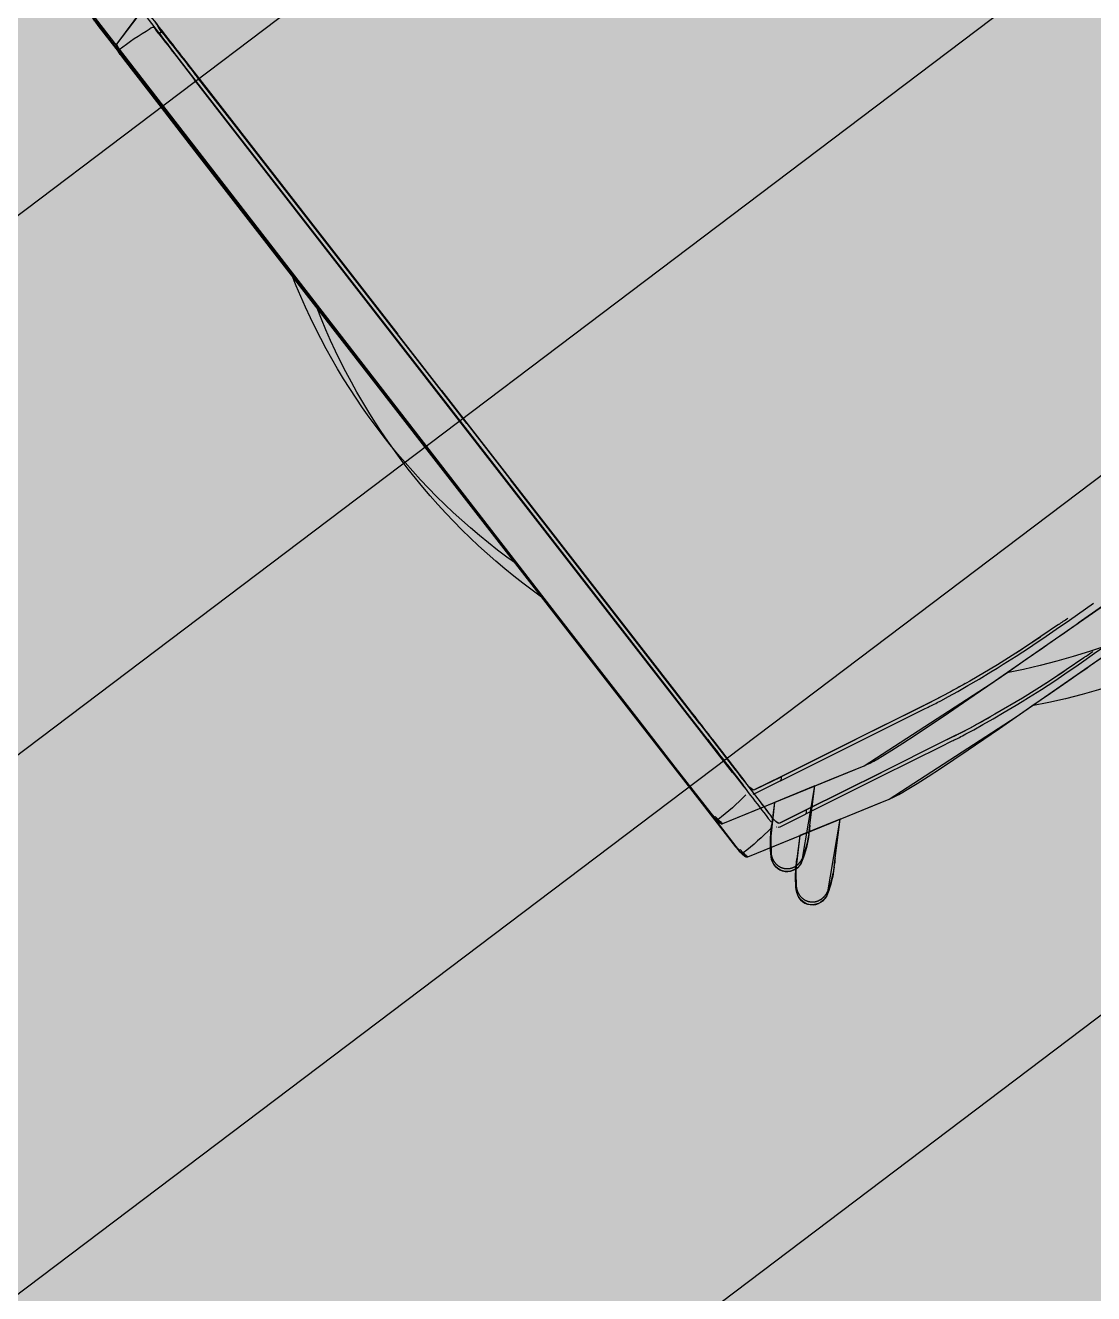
# Model space of a CAD drawing. Header units: millimetres. Extents: x 836200 to 838100, y 1173100 to 1174502.
# Drawn here: x 837853.999 to 837854.3929, y 1173344.0833 to 1173344.5513 of the extents above; entities that cross this region are included whole.
import ezdxf

# ---------------------------------------------------------------- set-up
doc = ezdxf.new("R2010")
doc.units = ezdxf.units.MM
for name, color, linetype in [('.', 255, 'Continuous'), ('DOTACION', 7, 'Continuous'), ('INT-MUEBLES', 251, 'Continuous'), ('OLD-ANT-PLANTAS PROPUESTAS$0$A-BORDE DE LOSA PERFIL IPE', 2, 'Continuous'), ('OLD-ANT-PLANTAS PROPUESTAS$0$A-FONDO_250', 250, 'Continuous'), ('OLD-ANT-PLANTAS PROPUESTAS$0$A-FONDO_251', 251, 'Continuous')]:
    doc.layers.add(name, color=color, linetype=linetype)

# ---------------------------------------------------------------- blocks, each defined once
blk = doc.blocks.new('TABURETE ANDREW BQ0635 PLANTA')
at = {"layer": 'INT-MUEBLES', "true_color": 0xffffff}
h = blk.add_hatch(color=7, dxfattribs=at)
h.dxf.hatch_style = 1
h.paths.add_polyline_path([(9228.15656057547, 1053.311420031154), (9228.152980150775, 1053.314826824045), (9228.169599997054, 1053.629477082325), (9228.173433076854, 1053.684739228977), (9228.189902454531, 1053.746345203105), (9228.192886174216, 1053.746922469476), (9228.565633288159, 1053.747675090252), (9228.569505092395, 1053.746345203105), (9228.584684980528, 1053.692160731287), (9228.589410153236, 1053.636576234402), (9228.606423012725, 1053.316406560561), (9228.605445003439, 1053.312734128226), (9228.597993124002, 1053.311320733245), (9228.162579534703, 1053.311320738109), (9228.15635492123, 1053.311443893474)])
edge = h.paths.add_edge_path(flags=17)
edge.add_line((9228.179739369305, 1053.710083911962), (9228.161794647147, 1053.731013284652))
edge.add_arc((9228.166028009653, 1053.735001219555), 0.005815924938929281, 55.221128157176, 223.290076355099, ccw=False)
edge.add_line((9228.169345475617, 1053.73977818538), (9228.18433222831, 1053.726472737828))
edge.add_line((9228.18433222831, 1053.726472737828), (9228.179739369305, 1053.710083911962))
edge = h.paths.add_edge_path(flags=17)
edge.add_line((9228.575066982288, 1053.726502485705), (9228.584036490673, 1053.735231739518))
edge.add_line((9228.584036490673, 1053.735231739518), (9228.590085269752, 1053.739778185381))
edge.add_arc((9228.593381763523, 1053.734856274964), 0.00592385628888215, -33.8125592521568, 123.81255374805619, ccw=False)
edge.add_line((9228.598303673623, 1053.73155978072), (9228.57940091094, 1053.711037424484))
edge.add_line((9228.57940091094, 1053.711037424484), (9228.575066982288, 1053.726502485705))
edge = h.paths.add_edge_path()
edge.add_line((9228.579685268403, 1053.311320707862), (9228.590085269749, 1053.302601797198))
edge.add_arc((9228.593371726587, 1053.307495419112), 0.005894771750361939, 236.1154946374224, 354.673893010179)
edge.add_line((9228.599241047696, 1053.306948241152), (9228.59763424478, 1053.311320732723))
edge.add_line((9228.59763424478, 1053.311320732723), (9228.579685268403, 1053.311320707862))
edge = h.paths.add_edge_path()
edge.add_arc((9228.16602887419, 1053.307387672468), 0.005822752539898546, 137.5097992820021, 304.721877292092)
edge.add_line((9228.169345475617, 1053.302601797197), (9228.179684194365, 1053.311320707908))
edge.add_line((9228.179684194365, 1053.311320707908), (9228.161735217971, 1053.31132073278))
at = {"layer": 'INT-MUEBLES'}
for p, q in [((9228.190385504116, 1053.746997128268), (9228.190829698715, 1053.747219742155)), ((9228.192135143872, 1053.747242952226), (9228.191947768686, 1053.747213992227)), ((9228.1936905947, 1053.746970111835), (9228.19208175373, 1053.746874827118)), ((9228.19208182028, 1053.746875111365), (9228.192218609058, 1053.747255307719)), ((9228.192135143872, 1053.747242952226), (9228.192218609058, 1053.747255307719)), ((9228.19221002199, 1053.747240352294), (9228.192175525191, 1053.74723337512)), ((9228.193729417857, 1053.747453819519), (9228.1936905947, 1053.746970111835)), ((9228.193729417151, 1053.747453819561), (9228.195630779734, 1053.747501027905)), ((9228.193774283274, 1053.747675064055), (9228.195636858976, 1053.747730544119)), ((9228.19563077974, 1053.747501034924), (9228.217141068792, 1053.747501464272)), ((9228.195639013664, 1053.747730549242), (9228.217136703388, 1053.747730592952)), ((9228.217136703388, 1053.747730592952), (9228.238812955218, 1053.747730621343)), ((9228.217141068792, 1053.747501464272), (9228.23881749295, 1053.747502005896)), ((9228.238812955218, 1053.747730621343), (9228.37970219413, 1053.747730609678)), ((9228.23881749295, 1053.747502005896), (9228.37969815928, 1053.747504085753)), ((9228.37969815928, 1053.747504085742), (9228.520590053977, 1053.747502005896)), ((9228.379703331571, 1053.747256216522), (9228.37969815928, 1053.747504080736)), ((9228.379702754122, 1053.747730609678), (9228.520594591708, 1053.747730621343)), ((9228.379703773462, 1053.747028477727), (9228.379709387646, 1053.747504080736)), ((9228.520590053977, 1053.747502005896), (9228.542266478134, 1053.747501464272)), ((9228.520594591708, 1053.747730621343), (9228.542270843538, 1053.747730592952)), ((9228.542266478134, 1053.747501464272), (9228.563776767185, 1053.747501034924)), ((9228.542270843538, 1053.747730592952), (9228.563768533262, 1053.747730549242)), ((9228.56377068795, 1053.747730544119), (9228.565633263652, 1053.747675064055)), ((9228.563776767192, 1053.747501027905), (9228.565678129775, 1053.747453819561)), ((9228.565678129069, 1053.747453819519), (9228.565716952226, 1053.746970111835)), ((9228.565716952226, 1053.746970111835), (9228.567325793349, 1053.746874826571)), ((9228.567272403054, 1053.747242952226), (9228.567188937868, 1053.747255307719)), ((9228.567188937868, 1053.747255307719), (9228.567325726646, 1053.746875111365)), ((9228.567232021735, 1053.74723337512), (9228.567197524935, 1053.747240352294)), ((9228.567272403054, 1053.747242952226), (9228.56745977824, 1053.747213992227)), ((9228.568577848211, 1053.747219742155), (9228.56902204281, 1053.746997128268)), ((9228.181048061608, 1053.714753110008), (9228.189902454531, 1053.746345203105)), ((9228.189902461963, 1053.746345229615), (9228.189972421038, 1053.746596255342)), ((9228.569435125888, 1053.746596255342), (9228.569505084963, 1053.746345229615)), ((9228.569505092395, 1053.746345203105), (9228.578359485318, 1053.714753110008)), ((9228.587104375925, 1053.737575985948), (9228.58605903955, 1053.736825219082)), ((9228.588170547178, 1053.738294841296), (9228.587104375925, 1053.737575985948)), ((9228.589256084704, 1053.738980945829), (9228.588170547178, 1053.738294841296)), ((9228.589477276171, 1053.739110824054), (9228.589256084704, 1053.738980945829)), ((9228.5895895134, 1053.739172839707), (9228.589477276171, 1053.739110824054)), ((9228.58970279949, 1053.739232874087), (9228.5895895134, 1053.739172839707)), ((9228.589817100346, 1053.739290902966), (9228.58970279949, 1053.739232874087)), ((9228.589932381867, 1053.739346902119), (9228.589817100346, 1053.739290902966)), ((9228.590048609949, 1053.739400847321), (9228.589932381867, 1053.739346902119)), ((9228.590165750496, 1053.739452714343), (9228.590048609949, 1053.739400847321)), ((9228.590283769408, 1053.739502478961), (9228.590165750496, 1053.739452714343)), ((9228.590402632584, 1053.739550116948), (9228.590283769408, 1053.739502478961)), ((9228.590522305925, 1053.739595604078), (9228.590402632584, 1053.739550116948)), ((9228.590642755331, 1053.739638916125), (9228.590522305925, 1053.739595604078)), ((9228.590763946702, 1053.739680028863), (9228.590642755331, 1053.739638916125)), ((9228.590885845937, 1053.739718918066), (9228.590763946702, 1053.739680028863)), ((9228.591008418938, 1053.739755559508), (9228.590885845937, 1053.739718918066)), ((9228.591131631605, 1053.739789928961), (9228.591008418938, 1053.739755559508)), ((9228.591255449837, 1053.739822002201), (9228.591131631605, 1053.739789928961)), ((9228.591379839536, 1053.739851755001), (9228.591255449837, 1053.739822002201)), ((9228.591504766599, 1053.739879163135), (9228.591379839536, 1053.739851755001)), ((9228.59163019693, 1053.739904202377), (9228.591504766599, 1053.739879163135)), ((9228.591756096426, 1053.739926848501), (9228.59163019693, 1053.739904202377)), ((9228.59188243099, 1053.73994707728), (9228.591756096426, 1053.739926848501)), ((9228.59200916652, 1053.739964864489), (9228.59188243099, 1053.73994707728)), ((9228.592136268917, 1053.739980185901), (9228.59200916652, 1053.739964864489)), ((9228.59226370408, 1053.73999301729), (9228.592136268917, 1053.739980185901)), ((9228.592391437913, 1053.74000333443), (9228.59226370408, 1053.73999301729)), ((9228.59251943631, 1053.740011113095), (9228.592391437913, 1053.74000333443)), ((9228.592647665177, 1053.740016329059), (9228.59251943631, 1053.740011113095)), ((9228.59277609041, 1053.740018958096), (9228.592647665177, 1053.740016329059)), ((9228.592904677913, 1053.740018975979), (9228.59277609041, 1053.740018958096)), ((9228.593033393583, 1053.740016358482), (9228.592904677913, 1053.740018975979)), ((9228.59316220332, 1053.740011081379), (9228.593033393583, 1053.740016358482)), ((9228.59329130465, 1053.740003095009), (9228.59316220332, 1053.740011081379)), ((9228.59342010642, 1053.739992400216), (9228.59329130465, 1053.740003095009)), ((9228.593548561093, 1053.739978988491), (9228.59342010642, 1053.739992400216)), ((9228.593676621136, 1053.739962851322), (9228.593548561093, 1053.739978988491)), ((9228.593804239019, 1053.739943980198), (9228.593676621136, 1053.739962851322)), ((9228.593931367206, 1053.739922366609), (9228.593804239019, 1053.739943980198)), ((9228.594057958166, 1053.739898002044), (9228.593931367206, 1053.739922366609)), ((9228.594183964364, 1053.739870877992), (9228.594057958166, 1053.739898002044)), ((9228.594309338265, 1053.739840985942), (9228.594183964364, 1053.739870877992)), ((9228.59443403234, 1053.739808317383), (9228.594309338265, 1053.739840985942)), ((9228.594557999053, 1053.739772863805), (9228.59443403234, 1053.739808317383)), ((9228.594681190873, 1053.739734616696), (9228.594557999053, 1053.739772863805)), ((9228.594803560263, 1053.739693567546), (9228.594681190873, 1053.739734616696)), ((9228.594925059693, 1053.739649707843), (9228.594803560263, 1053.739693567546)), ((9228.59504564163, 1053.739603029078), (9228.594925059693, 1053.739649707843)), ((9228.595165258539, 1053.739553522739), (9228.59504564163, 1053.739603029078)), ((9228.595283890134, 1053.739501165921), (9228.595165258539, 1053.739553522739)), ((9228.595401096696, 1053.73944613414), (9228.595283890134, 1053.739501165921)), ((9228.59551683614, 1053.739388445221), (9228.595401096696, 1053.73944613414)), ((9228.595631066382, 1053.739328116994), (9228.59551683614, 1053.739388445221)), ((9228.595743745338, 1053.739265167285), (9228.595631066382, 1053.739328116994)), ((9228.595854830925, 1053.739199613923), (9228.595743745338, 1053.739265167285)), ((9228.595964281056, 1053.739131474734), (9228.595854830925, 1053.739199613923)), ((9228.596072053651, 1053.739060767547), (9228.595964281056, 1053.739131474734)), ((9228.596178106622, 1053.738987510189), (9228.596072053651, 1053.739060767547)), ((9228.596282397888, 1053.738911720488), (9228.596178106622, 1053.738987510189)), ((9228.596384885363, 1053.738833416271), (9228.596282397888, 1053.738911720488)), ((9228.596485526963, 1053.738752615366), (9228.596384885363, 1053.738833416271)), ((9228.596584280605, 1053.7386693356), (9228.596485526963, 1053.738752615366)), ((9228.596681104204, 1053.738583594802), (9228.596584280605, 1053.7386693356)), ((9228.596775955677, 1053.738495410798), (9228.596681104204, 1053.738583594802)), ((9228.596868792936, 1053.738404801417), (9228.596775955677, 1053.738495410798)), ((9228.59695940234, 1053.738311964118), (9228.596868792936, 1053.738404801417)), ((9228.597047586361, 1053.738217112616), (9228.59695940234, 1053.738311964118)), ((9228.597133327172, 1053.738120288996), (9228.597047586361, 1053.738217112616)), ((9228.597216606944, 1053.738021535341), (9228.597133327172, 1053.738120288996)), ((9228.59729740785, 1053.737920893735), (9228.597216606944, 1053.738021535341)), ((9228.597375712065, 1053.737818406262), (9228.59729740785, 1053.737920893735)), ((9228.59745150176, 1053.737714115004), (9228.597375712065, 1053.737818406262)), ((9228.59752475911, 1053.737608062046), (9228.59745150176, 1053.737714115004)), ((9228.597595466286, 1053.73750028947), (9228.59752475911, 1053.737608062046)), ((9228.582113541685, 1053.733522786296), (9228.581192451273, 1053.732627954691)), ((9228.583061941375, 1053.734391125043), (9228.582113541685, 1053.733522786296)), ((9228.584036490673, 1053.735231739518), (9228.583061941375, 1053.734391125043)), ((9228.585035956898, 1053.736043467058), (9228.584036490673, 1053.735231739518)), ((9228.58605903955, 1053.736825219082), (9228.585035956898, 1053.736043467058)), ((9228.597663605462, 1053.737390839361), (9228.597595466286, 1053.73750028947)), ((9228.59772915881, 1053.737279753803), (9228.597663605462, 1053.737390839361)), ((9228.597792108503, 1053.737167074878), (9228.59772915881, 1053.737279753803)), ((9228.597852436715, 1053.73705284467), (9228.597792108503, 1053.737167074878)), ((9228.597910125616, 1053.736937105263), (9228.597852436715, 1053.73705284467)), ((9228.597965157383, 1053.73681989874), (9228.597910125616, 1053.736937105263)), ((9228.598017514189, 1053.736701267185), (9228.597965157383, 1053.73681989874)), ((9228.598067020526, 1053.736581650288), (9228.598017514189, 1053.736701267185)), ((9228.598113699292, 1053.736461068364), (9228.598067020526, 1053.736581650288)), ((9228.598157558994, 1053.736339568946), (9228.598113699292, 1053.736461068364)), ((9228.598198608146, 1053.736217199567), (9228.598157558994, 1053.736339568946)), ((9228.598236855256, 1053.73609400776), (9228.598198608146, 1053.736217199567)), ((9228.598272308838, 1053.735970041059), (9228.598236855256, 1053.73609400776)), ((9228.598304977399, 1053.735845346996), (9228.598272308838, 1053.735970041059)), ((9228.598285993847, 1053.732791458825), (9228.598315746634, 1053.732915848514)), ((9228.598334869452, 1053.735719973106), (9228.598304977399, 1053.735845346996)), ((9228.598315746634, 1053.732915848514), (9228.598343154757, 1053.73304077557)), ((9228.598361993507, 1053.735593966921), (9228.598334869452, 1053.735719973106)), ((9228.598343154757, 1053.73304077557), (9228.598368193987, 1053.733166205891)), ((9228.598386358077, 1053.735467375974), (9228.598361993507, 1053.735593966921)), ((9228.598368193987, 1053.733166205891), (9228.598390840101, 1053.733292105379)), ((9228.59840797167, 1053.735340247799), (9228.598386358077, 1053.735467375974)), ((9228.598390840101, 1053.733292105379), (9228.59841106887, 1053.733418439933)), ((9228.598426842798, 1053.735212629929), (9228.59840797167, 1053.735340247799)), ((9228.59841106887, 1053.733418439933), (9228.598428856067, 1053.733545175454)), ((9228.598442979974, 1053.735084569896), (9228.598426842798, 1053.735212629929)), ((9228.598428856067, 1053.733545175454), (9228.598444177469, 1053.733672277841)), ((9228.598456391705, 1053.734956115235), (9228.598442979974, 1053.735084569896)), ((9228.598444177469, 1053.733672277841), (9228.59845700885, 1053.733799712995)), ((9228.598467086504, 1053.734827313478), (9228.598456391705, 1053.734956115235)), ((9228.59845700885, 1053.733799712995), (9228.598467325979, 1053.733927446816)), ((9228.59847507288, 1053.73469821216), (9228.598467086504, 1053.734827313478)), ((9228.598467325979, 1053.733927446816), (9228.598475104636, 1053.734055445204)), ((9228.59848034999, 1053.734569402432), (9228.59847507288, 1053.73469821216)), ((9228.598475104636, 1053.734055445204), (9228.59848032059, 1053.73418367406)), ((9228.59848032059, 1053.73418367406), (9228.59848294962, 1053.734312099283)), ((9228.598482967494, 1053.734440686774), (9228.59848034999, 1053.734569402432)), ((9228.59848294962, 1053.734312099283), (9228.598482967494, 1053.734440686774)), ((9228.193639351948, 1053.730214127426), (9228.193752098152, 1053.73023887215)), ((9228.194789514571, 1053.731698000207), (9228.193658477776, 1053.731617191991)), ((9228.193752098152, 1053.73023887215), (9228.194018439934, 1053.730290468436)), ((9228.194018439934, 1053.730290468436), (9228.194321517412, 1053.730339927622)), ((9228.194321517412, 1053.730339927622), (9228.194625839227, 1053.730380982426)), ((9228.194625839227, 1053.730380982426), (9228.194939536585, 1053.730415070229)), ((9228.19647076518, 1053.731743329719), (9228.194803869572, 1053.731695645752)), ((9228.194939536585, 1053.730415070229), (9228.195254012084, 1053.730441076963)), ((9228.195254012084, 1053.730441076963), (9228.195554688691, 1053.730458313447)), ((9228.195554688691, 1053.730458313447), (9228.195855695349, 1053.730467919917)), ((9228.195855695349, 1053.730467919917), (9228.196156844671, 1053.73046963246)), ((9228.196156844671, 1053.73046963246), (9228.196457949278, 1053.730463187162)), ((9228.196411781524, 1053.731743461809), (9228.196454776127, 1053.730526792783)), ((9228.196457949278, 1053.730463187162), (9228.19641550298, 1053.731743456472)), ((9228.217999999546, 1053.731740355922), (9228.217927439284, 1053.731740355796)), ((9228.23949162087, 1053.730310474169), (9228.217973096256, 1053.730360018174)), ((9228.21799595254, 1053.731863113451), (9228.239494718046, 1053.731863117419)), ((9228.239498765675, 1053.731740359882), (9228.217999999546, 1053.731740355922)), ((9228.228732259915, 1053.730338125636), (9228.23949148915, 1053.7303065999)), ((9228.379703773462, 1053.730244135877), (9228.239491657456, 1053.730310473969)), ((9228.239491715027, 1053.730315801547), (9228.353414068077, 1053.730246984461)), ((9228.23949471806, 1053.731863117539), (9228.379701742091, 1053.731863204209)), ((9228.379710818539, 1053.731740451616), (9228.239498765675, 1053.731740351619)), ((9228.379701412952, 1053.73186320422), (9228.519912828866, 1053.731863117539)), ((9228.379703773462, 1053.730244135877), (9228.519915889472, 1053.730310473969)), ((9228.51990878125, 1053.731740351619), (9228.379710910327, 1053.731740451586)), ((9228.5199158319, 1053.730315801547), (9228.40599347885, 1053.730246984461)), ((9228.54140754738, 1053.731740355922), (9228.51990878125, 1053.731740359882)), ((9228.51991282888, 1053.731863117419), (9228.541411594386, 1053.731863113451)), ((9228.519915926056, 1053.730310474169), (9228.541434450672, 1053.730360018174)), ((9228.541480107642, 1053.731740355796), (9228.54140754738, 1053.731740355922)), ((9228.564603909435, 1053.73169562957), (9228.562936781746, 1053.731743329719)), ((9228.563250702255, 1053.73046963246), (9228.562949597648, 1053.730463187162)), ((9228.563551851577, 1053.730467919917), (9228.563250702255, 1053.73046963246)), ((9228.563852858235, 1053.730458313447), (9228.563551851577, 1053.730467919917)), ((9228.564153534842, 1053.730441076963), (9228.563852858235, 1053.730458313447)), ((9228.564468010341, 1053.730415070229), (9228.564153534842, 1053.730441076963)), ((9228.564781707699, 1053.730380982426), (9228.564468010341, 1053.730415070229)), ((9228.565086029514, 1053.730339927622), (9228.564781707699, 1053.730380982426)), ((9228.565389106992, 1053.730290468436), (9228.565086029514, 1053.730339927622)), ((9228.565655448774, 1053.73023887215), (9228.565389106992, 1053.730290468436)), ((9228.565768194978, 1053.730214127426), (9228.565655448774, 1053.73023887215)), ((9228.565880463853, 1053.730187244379), (9228.565768194978, 1053.730214127426)), ((9228.565974525563, 1053.730162611436), (9228.565880463853, 1053.730187244379)), ((9228.566067955357, 1053.730135709878), (9228.565974525563, 1053.730162611436)), ((9228.56616052151, 1053.730106081671), (9228.566067955357, 1053.730135709878)), ((9228.566206408308, 1053.730090101938), (9228.56616052151, 1053.730106081671)), ((9228.566251992299, 1053.730073268781), (9228.566206408308, 1053.730090101938)), ((9228.566293061831, 1053.730057207375), (9228.566251992299, 1053.730073268781)), ((9228.56633381285, 1053.730040343401), (9228.566293061831, 1053.730057207375)), ((9228.566374199978, 1053.73002262401), (9228.56633381285, 1053.730040343401)), ((9228.566414177834, 1053.730003996351), (9228.566374199978, 1053.73002262401)), ((9228.566449584026, 1053.729986483724), (9228.566414177834, 1053.730003996351)), ((9228.566484519766, 1053.72996806619), (9228.566449584026, 1053.729986483724)), ((9228.566518879257, 1053.729948609701), (9228.566484519766, 1053.72996806619)), ((9228.566535809847, 1053.729938449959), (9228.566518879257, 1053.729948609701)), ((9228.5665525567, 1053.72992798021), (9228.566535809847, 1053.729938449959)), ((9228.566576074367, 1053.729912452051), (9228.5665525567, 1053.72992798021)), ((9228.566587619067, 1053.729904379606), (9228.566576074367, 1053.729912452051)), ((9228.566598986967, 1053.729896070109), (9228.566587619067, 1053.729904379606)), ((9228.566610152535, 1053.729887499954), (9228.566598986967, 1053.729896070109)), ((9228.566621090238, 1053.729878645536), (9228.566610152535, 1053.729887499954)), ((9228.566631774542, 1053.729869483246), (9228.566621090238, 1053.729878645536)), ((9228.566642179914, 1053.729859989481), (9228.566631774542, 1053.729869483246)), ((9228.566650196439, 1053.729852223727), (9228.566642179914, 1053.729859989481)), ((9228.566657979054, 1053.729844220821), (9228.566650196439, 1053.729852223727)), ((9228.566661769159, 1053.729840125847), (9228.566657979054, 1053.729844220821)), ((9228.566665484603, 1053.729835966079), (9228.566661769159, 1053.729840125847)), ((9228.566669119991, 1053.72983173968), (9228.566665484603, 1053.729835966079)), ((9228.566672669931, 1053.729827444816), (9228.566669119991, 1053.72983173968)), ((9228.566676129029, 1053.729823079651), (9228.566672669931, 1053.729827444816)), ((9228.566679491887, 1053.72981864235), (9228.566676129029, 1053.729823079651)), ((9228.566682753113, 1053.729814131078), (9228.566679491887, 1053.72981864235)), ((9228.566685907314, 1053.729809543998), (9228.566682753113, 1053.729814131078)), ((9228.566688949091, 1053.729804879276), (9228.566685907314, 1053.729809543998)), ((9228.566691873055, 1053.729800135076), (9228.566688949091, 1053.729804879276)), ((9228.56669467381, 1053.729795309562), (9228.566691873055, 1053.729800135076)), ((9228.56669734596, 1053.7297904009), (9228.56669467381, 1053.729795309562)), ((9228.56669734596, 1053.7297904009), (9228.566896355178, 1053.729315217816)), ((9228.569058436484, 1053.718819854521), (9228.566894125757, 1053.729317437845)), ((9228.566896355178, 1053.729315217816), (9228.56906280517, 1053.718812671327)), ((9228.56729787704, 1053.731230467089), (9228.567315729402, 1053.731226123184)), ((9228.567318532798, 1053.73122559589), (9228.56730247552, 1053.731228496383)), ((9228.56780848893, 1053.730869368193), (9228.567830989154, 1053.730798525591)), ((9228.56783236572, 1053.730792595599), (9228.567992066895, 1053.730367708818)), ((9228.567998360995, 1053.730347847475), (9228.568047616702, 1053.730184130362)), ((9228.568047616702, 1053.730184130362), (9228.568480710588, 1053.72808053336)), ((9228.575066982288, 1053.726502485705), (9228.581192451273, 1053.732627954691)), ((9228.595289210838, 1053.727595048348), (9228.596039977754, 1053.728640384817)), ((9228.596039977754, 1053.728640384817), (9228.596758833146, 1053.729706556166)), ((9228.596758833146, 1053.729706556166), (9228.597444937717, 1053.730792093788)), ((9228.597444937717, 1053.730792093788), (9228.59757481591, 1053.731013285249)), ((9228.59757481591, 1053.731013285249), (9228.597636831548, 1053.731125522474)), ((9228.597636831548, 1053.731125522474), (9228.597696865912, 1053.731238808562)), ((9228.597696865912, 1053.731238808562), (9228.597754894776, 1053.731353109413)), ((9228.597754894776, 1053.731353109413), (9228.597810893914, 1053.731468390927)), ((9228.597810893914, 1053.731468390927), (9228.597864839101, 1053.731584619005)), ((9228.597864839101, 1053.731584619005), (9228.597916706109, 1053.731701759547)), ((9228.597916706109, 1053.731701759547), (9228.597966470712, 1053.731819778453)), ((9228.597966470712, 1053.731819778453), (9228.598014108686, 1053.731938641623)), ((9228.598014108686, 1053.731938641623), (9228.598059595803, 1053.732058314957)), ((9228.598059595803, 1053.732058314957), (9228.598102907836, 1053.732178764356)), ((9228.598102907836, 1053.732178764356), (9228.59814402056, 1053.73229995572)), ((9228.59814402056, 1053.73229995572), (9228.598182909749, 1053.732421854948)), ((9228.598182909749, 1053.732421854948), (9228.598219551179, 1053.732544427942)), ((9228.598219551179, 1053.732544427942), (9228.59825392062, 1053.732667640601)), ((9228.59825392062, 1053.732667640601), (9228.598285993847, 1053.732791458825)), ((9228.568480710588, 1053.72808053336), (9228.570088935227, 1053.719958213262)), ((9228.591091946124, 1053.722728459667), (9228.591986777803, 1053.723649550151)), ((9228.592062229878, 1053.723637246414), (9228.591159945156, 1053.722734961691)), ((9228.591986777803, 1053.723649550151), (9228.592855116618, 1053.72459794992)), ((9228.592855116618, 1053.72459794992), (9228.593695731159, 1053.725572499298)), ((9228.593695731159, 1053.725572499298), (9228.59450745876, 1053.726571965609)), ((9228.59450745876, 1053.726571965609), (9228.595289210838, 1053.727595048348)), ((9228.569056794624, 1053.718818831911), (9228.575146773346, 1053.688458424883)), ((9228.57514969899, 1053.688454218322), (9228.569058436484, 1053.718819854521)), ((9228.56906280517, 1053.718812671327), (9228.56922212368, 1053.71892015809)), ((9228.56922212368, 1053.71892015809), (9228.569365413887, 1053.719022061301)), ((9228.569365413887, 1053.719022061301), (9228.569493390842, 1053.719118551995)), ((9228.569493390842, 1053.719118551995), (9228.569606769603, 1053.719209801208)), ((9228.569606769603, 1053.719209801208), (9228.569658208115, 1053.719253513708)), ((9228.569658208115, 1053.719253513708), (9228.569706265222, 1053.719295979976)), ((9228.569706265222, 1053.719295979976), (9228.569751030307, 1053.719337221391)), ((9228.569751030307, 1053.719337221391), (9228.569792592754, 1053.719377259334)), ((9228.569792592754, 1053.719377259334), (9228.569831041941, 1053.719416115183)), ((9228.569831041941, 1053.719416115183), (9228.569866467253, 1053.719453810318)), ((9228.569866467253, 1053.719453810318), (9228.56989895807, 1053.719490366119)), ((9228.56989895807, 1053.719490366119), (9228.569928603774, 1053.719525803964)), ((9228.569928603774, 1053.719525803964), (9228.569955493747, 1053.719560145234)), ((9228.569955493747, 1053.719560145234), (9228.569967933267, 1053.719576911335)), ((9228.569967933267, 1053.719576911335), (9228.569979717371, 1053.719593411309)), ((9228.569979717371, 1053.719593411309), (9228.569990857233, 1053.719609647828)), ((9228.569990857233, 1053.719609647828), (9228.570001364027, 1053.719625623566)), ((9228.570001364027, 1053.719625623566), (9228.570011248923, 1053.719641341195)), ((9228.570011248923, 1053.719641341195), (9228.570020523097, 1053.719656803387)), ((9228.570020523097, 1053.719656803387), (9228.57002919772, 1053.719672012814)), ((9228.57002919772, 1053.719672012814), (9228.570037283964, 1053.719686972149)), ((9228.570037283964, 1053.719686972149), (9228.570044793003, 1053.719701684065)), ((9228.570044793003, 1053.719701684065), (9228.570051736007, 1053.719716151234)), ((9228.570051736007, 1053.719716151234), (9228.570058124154, 1053.719730376328)), ((9228.570058124154, 1053.719730376328), (9228.570063968613, 1053.71974436202)), ((9228.570063968613, 1053.71974436202), (9228.570069280555, 1053.719758110982)), ((9228.570069280555, 1053.719758110982), (9228.570074071158, 1053.719771625887)), ((9228.570074071158, 1053.719771625887), (9228.57007835159, 1053.719784909407)), ((9228.57007835159, 1053.719784909407), (9228.570082133027, 1053.719797964214)), ((9228.570082133027, 1053.719797964214), (9228.570085426638, 1053.719810792981)), ((9228.570085426638, 1053.719810792981), (9228.5700882436, 1053.719823398381)), ((9228.5700882436, 1053.719823398381), (9228.570090595083, 1053.719835783085)), ((9228.57008999304, 1053.719953170293), (9228.570088935227, 1053.719958213266)), ((9228.570090966605, 1053.719948079828), (9228.57008999304, 1053.719953170293)), ((9228.570090595083, 1053.719835783085), (9228.57009249226, 1053.719847949767)), ((9228.570091854526, 1053.71994294154), (9228.570090966605, 1053.719948079828)), ((9228.570092655405, 1053.719937755092), (9228.570091854526, 1053.71994294154)), ((9228.57009249226, 1053.719847949767), (9228.570093946306, 1053.719859901098)), ((9228.570093367847, 1053.719932520152), (9228.570092655405, 1053.719937755092)), ((9228.570093990455, 1053.719927236385), (9228.570093367847, 1053.719932520152)), ((9228.570093533091, 1053.719856139362), (9228.576146779751, 1053.689621495393)), ((9228.570093946306, 1053.719859901098), (9228.570094968389, 1053.719871639751)), ((9228.57009452183, 1053.719921903457), (9228.570093990455, 1053.719927236385)), ((9228.57009496058, 1053.719916521035), (9228.57009452183, 1053.719921903457)), ((9228.570095305306, 1053.719911088783), (9228.57009496058, 1053.719916521035)), ((9228.570094968389, 1053.719871639751), (9228.570095320938, 1053.719877430159)), ((9228.570095554609, 1053.719905606368), (9228.570095305306, 1053.719911088783)), ((9228.570095320938, 1053.719877430159), (9228.570095569687, 1053.719883168399)), ((9228.570095707095, 1053.719900073457), (9228.570095554609, 1053.719905606368)), ((9228.570095569687, 1053.719883168399), (9228.570095716032, 1053.719888854806)), ((9228.570095761368, 1053.719894489714), (9228.570095707095, 1053.719900073457)), ((9228.570095716032, 1053.719888854806), (9228.570095761368, 1053.719894489714)), ((9228.591091946122, 1053.722728459667), (9228.57940091094, 1053.711037424484)), ((9228.578359485318, 1053.714753110008), (9228.580976869926, 1053.705414713916)), ((9228.58097704118, 1053.705414101808), (9228.583794093713, 1053.695380933241)), ((9228.583794093714, 1053.695380933242), (9228.584440305483, 1053.693059420395)), ((9228.584440305578, 1053.693059420421), (9228.584684980528, 1053.692160731287)), ((9228.584684980528, 1053.692160731287), (9228.584750901477, 1053.691905098793)), ((9228.584750901477, 1053.691905098793), (9228.584818190546, 1053.691634718454)), ((9228.584818190546, 1053.691634718454), (9228.584954834922, 1053.691055164806)), ((9228.584954834922, 1053.691055164806), (9228.585091074166, 1053.690427344251)), ((9228.580117568074, 1053.663441098267), (9228.575146773346, 1053.688458424883)), ((9228.580119274491, 1053.663438271553), (9228.57514969899, 1053.688454218322)), ((9228.57614677975, 1053.689621495417), (9228.581155203661, 1053.66457790861)), ((9228.585091074166, 1053.690427344251), (9228.585225377306, 1053.689751740688)), ((9228.585225377306, 1053.689751740688), (9228.5854862532, 1053.688259240756)), ((9228.5854862532, 1053.688259240756), (9228.585735194443, 1053.686586899688)), ((9228.585735194443, 1053.686586899688), (9228.585974470072, 1053.684739228977)), ((9228.585974470072, 1053.684739228977), (9228.586431906817, 1053.680541284703)), ((9228.586431906817, 1053.680541284703), (9228.58687224219, 1053.675710874047)), ((9228.58687224219, 1053.675710874047), (9228.587302763586, 1053.670303260411)), ((9228.587302763586, 1053.670303260411), (9228.587727978966, 1053.664375727951)), ((9228.581207869738, 1053.658057075545), (9228.580117568074, 1053.663441098267)), ((9228.582196791784, 1053.652826100029), (9228.580119274491, 1053.663438271553)), ((9228.581155258556, 1053.664577919582), (9228.581784404994, 1053.661461710278)), ((9228.587727978966, 1053.664375727951), (9228.588150170506, 1053.657989390488)), ((9228.581784404994, 1053.661461710278), (9228.58195078114, 1053.660674943391)), ((9228.58195078114, 1053.660674943391), (9228.5820390512, 1053.660260682957)), ((9228.5820390512, 1053.660260682957), (9228.582130690338, 1053.659823316791)), ((9228.582130690338, 1053.659823316791), (9228.582326869438, 1053.658859803087)), ((9228.582326869438, 1053.658859803087), (9228.582540577983, 1053.657759271595)), ((9228.588150170506, 1053.657989390488), (9228.588990457416, 1053.644084339905)), ((9228.581360744065, 1053.657294502492), (9228.581308832585, 1053.657557398105)), ((9228.58233812848, 1053.652009308066), (9228.581468525394, 1053.656741495225)), ((9228.582540577983, 1053.657759271595), (9228.582654333963, 1053.657152598623)), ((9228.582654333963, 1053.657152598623), (9228.582773176948, 1053.656505814213)), ((9228.582773176948, 1053.656505814213), (9228.5830214923, 1053.655095296395)), ((9228.5830214923, 1053.655095296395), (9228.583563180291, 1053.651826035887)), ((9228.583875784016, 1053.642181000932), (9228.582196791784, 1053.652826100029)), ((9228.583563180291, 1053.651826035887), (9228.584146510908, 1053.648013439964)), ((9228.584146510908, 1053.648013439964), (9228.584756916973, 1053.643730806204)), ((9228.588990457416, 1053.644084339905), (9228.589829849054, 1053.629068128898)), ((9228.585380821658, 1053.630436554475), (9228.583875784016, 1053.642181000932)), ((9228.584756916973, 1053.643730806204), (9228.585374725204, 1053.639037347877)), ((9228.585374725204, 1053.639037347877), (9228.58598616943, 1053.633985021189)), ((9228.586478522313, 1053.619279112385), (9228.585380821658, 1053.630436554475)), ((9228.58598616943, 1053.633985021189), (9228.586283095769, 1053.631338293389)), ((9228.586283095769, 1053.631338293389), (9228.586571219983, 1053.628618536265)), ((9228.586571219983, 1053.628618536265), (9228.58711061344, 1053.622988277963)), ((9228.589829849054, 1053.629068128898), (9228.590250452035, 1053.621286709483)), ((9228.58711061344, 1053.622988277963), (9228.5873563885, 1053.620094076197)), ((9228.590250452035, 1053.621286709483), (9228.590672211203, 1053.613395303554)), ((9228.587477085268, 1053.603519838431), (9228.586478522313, 1053.619279112385)), ((9228.5873563885, 1053.620094076197), (9228.587584475734, 1053.617160200809)), ((9228.587584475734, 1053.617160200809), (9228.587791177568, 1053.614198588841)), ((9228.587791177568, 1053.614198588841), (9228.587980281034, 1053.611221483875)), ((9228.587980281034, 1053.611221483875), (9228.58815267837, 1053.6082392407)), ((9228.590672211203, 1053.613395303554), (9228.590883531951, 1053.609425239262)), ((9228.58815267837, 1053.6082392407), (9228.588309629826, 1053.60526293147)), ((9228.590883531951, 1053.609425239262), (9228.59109503599, 1053.605446819894)), ((9228.588309629826, 1053.60526293147), (9228.588620257557, 1053.599337522671)), ((9228.59109503599, 1053.605446819894), (9228.591200754363, 1053.603456912241)), ((9228.591200754363, 1053.603456912241), (9228.591306368498, 1053.601467494374)), ((9228.588620257655, 1053.599337520826), (9228.589196339079, 1053.588503985581)), ((9228.591306368498, 1053.601467494374), (9228.59141188333, 1053.59947885952)), ((9228.59141188333, 1053.59947885952), (9228.591517298157, 1053.597491394557)), ((9228.592093976857, 1053.586616675957), (9228.59151730053, 1053.597491394681))]:
    blk.add_line(p, q, dxfattribs=at)
blk.add_lwpolyline([(9228.15656057547, 1053.311420031154), (9228.152980150775, 1053.314826824045), (9228.169599997054, 1053.629477082325), (9228.173433076854, 1053.684739228977), (9228.189902454531, 1053.746345203105), (9228.192886174216, 1053.746922469476), (9228.565633288159, 1053.747675090252), (9228.569505092395, 1053.746345203105), (9228.584684980528, 1053.692160731287), (9228.589410153236, 1053.636576234402), (9228.606423012725, 1053.316406560561), (9228.605445003439, 1053.312734128226), (9228.597993124002, 1053.311320733245), (9228.162579534703, 1053.311320738109), (9228.15635492123, 1053.311443893474)], close=True, dxfattribs=at)
blk.add_lwpolyline([(9228.575066982288, 1053.726502485705), (9228.584036490673, 1053.735231739518), (9228.590085269752, 1053.739778185381, -0.8215927856795815), (9228.598303673623, 1053.73155978072), (9228.57940091094, 1053.711037424484), (9228.575066982288, 1053.726502485705)], format="xyb", close=True, dxfattribs=at)
for centre, radius, start, end in [((9228.37971554485, 1053.52119033837), 0.2363777508615378, 73.41203039151782, 106.5879696291894), ((9228.19065617914, 1053.746365272494), 0.0007216839289603275, 90.42203331146081, 161.3341775748131), ((9228.191106337516, 1053.746692688), 0.0005959515295104683, 138.1335474047534, 196.9589214194304), ((9228.192239030845, 1053.741257250813), 0.00604245429069046, 90.15071955991948, 105.1236052699176), ((9228.19426563034, 1053.734749240989), 0.01293518554906399, 92.17703044702291, 105.4041991904161), ((9228.193742566838, 1053.738934450269), 0.008519273526792555, 90.10294310408337, 99.95666974196247), ((9228.196773473184, 1053.747637646647), 0.001139287637410176, 175.3996779324904, 182.8378028913321), ((9228.20119285215, 1053.747560130722), 0.005556731251656934, 178.2501482547073, 180.6093507074873), ((9228.38460980032, 1053.747440379487), 0.004916140254382396, 176.6235031582286, 179.257506424657), ((9228.374797746608, 1053.747440379487), 0.004916140254413334, 0.7424935753430473, 3.376496841771401), ((9228.558214694785, 1053.747560130723), 0.005556731243069997, 359.3906492899073, 1.749851746594822), ((9228.562634073744, 1053.747637646647), 0.001139287637408359, 357.1621971086678, 4.600322067509633), ((9228.565141916586, 1053.734749240989), 0.01293518554909355, 74.59580080958398, 87.8229695529771), ((9228.565664980088, 1053.738934450269), 0.008519273526736421, 80.04333025803751, 89.89705689591662), ((9228.567168516081, 1053.741257250813), 0.006042454290647616, 74.87639473008245, 89.8492804400805), ((9228.56830120941, 1053.746692688), 0.0005959515295153562, 343.0410785805696, 41.86645259401747), ((9228.568751367786, 1053.746365272494), 0.0007216839289658417, 18.66582242663132, 89.57796668853919), ((9228.191658940861, 1053.743537215979), 0.003185985575315988, 82.35446901641664, 110.6322218702261), ((9228.311658292696, 1053.747630768855), 0.1195789760746107, 180.3623703060035, 186.9674793260647), ((9228.447749254228, 1053.747630768855), 0.1195789760757169, 353.0325206739353, 359.6376296939965), ((9228.567748606065, 1053.743537215979), 0.00318598557529364, 69.36777812977391, 97.64553098358337), ((9228.612315986684, 1053.703414197367), 0.0426209385115584, 121.4390631877304, 133.9883577832688), ((9228.593370817702, 1053.734672288911), 0.006071655795187348, 46.15471789251175, 122.7605157994321), ((9228.593197773771, 1053.734845328802), 0.006071658710818311, 327.2395004443952, 43.84525448533586), ((9228.195792743129, 1053.73334685332), 0.002936493049703218, 184.9561285037067, 216.1921608317074), ((9228.195971947167, 1053.720992305758), 0.009486282198339482, 87.06306187243753, 108.5370029152626), ((9228.214586594097, 1055.21196206342), 1.481609789423575, 269.2989242124716, 270.1309542650052), ((9228.214882526732, 1055.28505806444), 1.554701118119336, 269.3209872632494, 270.1138975857091), ((9228.20754532922, 1056.193360728525), 2.461642266382761, 269.7422807815046, 270.2416487779914), ((9228.22714696468, 1055.996097766106), 2.265760195065901, 269.7680095563623, 270.0400884174753), ((9228.532260582246, 1055.996097766109), 2.265760195068026, 269.9599115825247, 270.2319904436377), ((9228.544525020196, 1055.285058064372), 1.554701118052056, 269.8861024142907, 270.6790127367506), ((9228.54482095283, 1055.211962063385), 1.481609789388831, 269.8690457349948, 270.7010757875284), ((9228.551862217708, 1056.193360728645), 2.461642266502456, 269.7583512220086, 270.2577192184954), ((9228.563435599759, 1053.720992305758), 0.009486282198353735, 71.46299708473741, 92.93693812756246), ((9228.564552400856, 1053.728519308431), 0.002474002036351026, 18.82063516494998, 23.06065658693796), ((9228.561899880464, 1053.753819135486), 0.04266983748493212, 314.9814474506024, 328.556006640272), ((9228.560342052742, 1053.753545809609), 0.04357811168277506, 312.4398443679073, 315.006549030003), ((9228.236631770571, 1053.593033041529), 0.3507026598541204, 8.373558514784083, 9.469307483645428), ((9228.379714420456, 1053.521190028131), 0.2363789512467826, 338.8001832249319, 27.27887434665963), ((9228.176854243307, 1053.585162615213), 0.4110412460065562, 4.736743415705345, 5.185116911979651), ((9228.110974542957, 1053.581697827952), 0.4769943188430625, 3.62304067020164, 4.06256582730896), ((9229.787130137338, 1053.665046449357), 1.201230046152184, 182.9359564851947, 183.134174690882)]:
    blk.add_arc(centre, radius, start, end, dxfattribs=at)
blk = doc.blocks.new('DOTACION PISO3')
at = {"layer": '.', "true_color": 0xffffff}
h = blk.add_hatch(color=7, dxfattribs=at)
h.dxf.hatch_style = 1
edge = h.paths.add_edge_path()
edge.add_line((2624.033966488841, 1614.069839705751), (2623.531077210716, 1614.397343740997))
edge.add_arc((2614.749520785012, 1619.9774847858), 10.40450418509838, 327.5665423058733, 366.0969527597395)
edge.add_line((2625.09517287349, 1621.08255953526), (2625.691580791949, 1621.148356668362))
edge.add_arc((2614.75301852842, 1619.976553794357), 11.00114841135327, -32.47407600583699, 6.114540671705527, ccw=False)
at = {"layer": 'INT-MUEBLES'}
blk.add_lwpolyline([(2624.033966488841, 1614.069839705751), (2623.531077210716, 1614.397343740998, 0.1697226973912158), (2625.09517287349, 1621.08255953526), (2625.691580791949, 1621.148356668362, -0.169983997103522), (2624.033966488842, 1614.069839705748)], format="xyb", close=True, dxfattribs=at)
at = {"layer": 'INT-MUEBLES', "xscale": -1, "rotation": 90.72571930288703}
blk.add_blockref('TABURETE ANDREW BQ0635 PLANTA', (3561.487324191211, 10860.64358496326), dxfattribs=at)
blk = doc.blocks.new('piso 3')
at = {"layer": 'DOTACION', "color": 7, "true_color": 0xffffff, "rotation": 90.00006802421287}
blk.add_blockref('DOTACION PISO3', (2256.786151742388, -2393.751635806402), dxfattribs=at)

msp = doc.modelspace()

# ---------------------------------------------------------------- hatches: boundary and pattern name
at = {"layer": '.'}
h = msp.add_hatch(color=254, dxfattribs=at)
h.dxf.hatch_style = 1
edge = h.paths.add_edge_path()
edge.add_spline(control_points=[(837855.4085296462, 1173333.902705622), (837855.7528019588, 1173334.344482624), (837856.0480186619, 1173334.847309019), (837856.6735147317, 1173336.308707586), (837856.9032362193, 1173337.348242707), (837857.0001125484, 1173339.52651992), (837856.8696634909, 1173340.663592237), (837856.2659430995, 1173342.855568667), (837855.7951945325, 1173343.909995794), (837854.586076624, 1173345.76878962), (837853.8499991302, 1173346.573790637), (837852.2287079963, 1173347.806609645), (837851.3453695276, 1173348.236041555), (837849.5706680827, 1173348.653015273), (837848.6802959584, 1173348.643078294), (837847.7932593492, 1173348.398245964), (837847.7329336334, 1173348.380343154), (837847.6729748909, 1173348.361287743), (837847.163075437, 1173348.199237257), (837846.6796394497, 1173347.953558485), (837845.352445433, 1173346.987095873), (837844.6339376142, 1173346.03228975), (837843.8316147443, 1173344.031338283), (837843.6271841913, 1173343.080888722), (837843.5211963065, 1173341.093293789), (837843.6172392201, 1173340.057329232), (837844.1225460502, 1173337.943438542), (837844.5580258431, 1173336.87078965), (837845.7072699748, 1173334.958704992), (837846.4189258756, 1173334.118315291), (837848.0060062546, 1173332.803771673), (837848.8797914209, 1173332.327572077), (837850.6189778902, 1173331.823250588), (837851.4828465534, 1173331.776662265), (837852.2959229596, 1173331.93495511), (837852.2991088512, 1173331.918590672), (837852.302294743, 1173331.902226235), (837852.3054806347, 1173331.885861797), (837852.1667074265, 1173331.858801152), (837852.0264951594, 1173331.837569967), (837851.0316820241, 1173331.729917577), (837850.1361513339, 1173331.853881727), (837848.3940464646, 1173332.517725958), (837847.5482425754, 1173333.057448085), (837846.0350727028, 1173334.472650145), (837845.3683492353, 1173335.347552501), (837844.315645906, 1173337.30055152), (837843.9300848765, 1173338.377865586), (837843.4987034526, 1173340.571820038), (837843.4530569277, 1173341.68758656), (837843.7082003028, 1173343.7885437), (837844.0088786742, 1173344.772870738), (837844.9099417261, 1173346.461480099), (837845.5098612861, 1173347.165087451), (837846.6588191412, 1173347.999284597), (837847.1450144168, 1173348.245961637), (837847.6578308537, 1173348.408939166), (837847.994189394, 1173348.51583684), (837848.3419591716, 1173348.586820906), (837849.5520301699, 1173348.703277248), (837850.4479603636, 1173348.56910797), (837852.1876776031, 1173347.886018149), (837853.0306930015, 1173347.337268003), (837854.5354958902, 1173345.906591449), (837855.196645954, 1173345.025249287), (837856.2362722419, 1173343.062951382), (837856.6143350543, 1173341.982781551), (837857.0299429516, 1173339.787137916), (837857.0673203084, 1173338.672538906), (837856.7961358766, 1173336.577761644), (837856.4876931318, 1173335.598445341), (837855.8567723474, 1173334.442988246), (837855.6619419089, 1173334.145747901), (837855.4482507245, 1173333.871751391), (837855.4350103651, 1173333.882069468), (837855.4217700056, 1173333.892387545), (837855.4085296462, 1173333.902705622)], knot_values=[0, 0, 0, 0, 0.2412530736993137, 0.2412530736993137, 0.6395330194426081, 0.6395330194426081, 1.037812965185902, 1.037812965185902, 1.436092910929196, 1.436092910929196, 1.83437285667249, 1.83437285667249, 2.232652802415784, 2.232652802415784, 2.630932748159078, 2.630932748159078, 2.660172134389447, 2.660172134389447, 2.660172134389447, 2.908835818830415, 2.908835818830415, 3.406163187712351, 3.406163187712351, 3.770460947065742, 3.770460947065742, 4.134758706419134, 4.134758706419134, 4.533038652162428, 4.533038652162428, 4.931318597905722, 4.931318597905722, 5.329598543649016, 5.329598543649016, 5.713448407809945, 5.713448407809945, 5.713448407809945, 6.713448407809945, 6.713448407809945, 6.713448407809945, 6.778312904011951, 6.778312904011951, 7.169863157695165, 7.169863157695165, 7.561413411378378, 7.561413411378378, 7.952963665061592, 7.952963665061592, 8.344513918744807, 8.344513918744807, 8.736064172428021, 8.736064172428021, 9.127614426111236, 9.127614426111236, 9.51916467979445, 9.51916467979445, 9.766722153601329, 9.766722153601329, 9.766722153601329, 9.929096181725821, 9.929096181725821, 10.32064643540904, 10.32064643540904, 10.71219668909225, 10.71219668909225, 11.10374694277547, 11.10374694277547, 11.49529719645868, 11.49529719645868, 11.88684745014189, 11.88684745014189, 12.27839770382511, 12.27839770382511, 12.42687858485965, 12.42687858485965, 12.42687858485965, 13.42687858485965, 13.42687858485965, 13.42687858485965, 13.42687858485965], weights=[1, 1, 1, 1, 1, 1, 1, 1, 1, 1, 1, 1, 1, 1, 1, 1, 1, 1, 1, 1, 1, 1, 1, 1, 1, 1, 1, 1, 1, 1, 1, 1, 1, 1, 1, 1, 1, 1, 1, 1, 1, 1, 1, 1, 1, 1, 1, 1, 1, 1, 1, 1, 1, 1, 1, 1, 1, 1, 1, 1, 1, 1, 1, 1, 1, 1, 1, 1, 1, 1, 1, 1, 1, 1, 1, 1, 1], degree=3, periodic=0)
at = {"layer": '.', "true_color": 0xffffff}
h = msp.add_hatch(color=7, dxfattribs=at)
h.dxf.hatch_style = 1
edge = h.paths.add_edge_path()
edge.add_line((837856.9705989497, 1173339.541880912), (837856.3719506989, 1173339.499728913))
edge.add_arc((837846.0019609911, 1173338.652958109), 10.40450418500123, 4.668181293492474, 43.19859174736278)
edge.add_line((837853.5866931818, 1173345.775144917), (837854.0226774039, 1173346.187394145))
edge.add_arc((837846.0053122772, 1173338.654325527), 11.00114841145643, 4.6275629819780875, 43.216179659093484, ccw=False)
at = {"layer": 'OLD-ANT-PLANTAS PROPUESTAS$0$A-FONDO_250', "true_color": 0x726155, "transparency": 33554687}
h = msp.add_hatch(dxfattribs=at)
h.set_pattern_fill('LINE', color=251, scale=0.05, angle=179.9999999236479)
h.set_pattern_definition([(217.1016389886326, (837759.6973924042, 1173457.074991657), (0.09576288997361314, -0.1266137093837064), [])])
edge = h.paths.add_edge_path()
edge.add_spline(control_points=[(837847.6123987419, 1173348.551893436), (837847.0960218216, 1173348.387784354), (837846.6058956886, 1173348.141259699), (837845.4300403683, 1173347.300099059), (837844.8117689156, 1173346.58346396), (837843.8828769632, 1173344.867477224), (837843.5723850298, 1173343.868759989), (837843.3029021502, 1173341.73904723), (837843.3439896926, 1173340.608784927), (837843.7706552058, 1173338.384854492), (837844.1560796612, 1173337.292008492), (837845.2141164955, 1173335.306520204), (837845.8863363672, 1173334.414603322), (837847.4186839013, 1173332.965396544), (837848.2783218789, 1173332.40861423), (837850.0581709214, 1173331.716111815), (837850.9778792872, 1173331.580853889), (837852.7371136819, 1173331.756329519), (837853.5755649384, 1173332.067197498), (837855.0399218166, 1173333.086417771), (837855.665211296, 1173333.793966021), (837856.6099379348, 1173335.495285089), (837856.9292458105, 1173336.488418789), (837857.2168720136, 1173338.611224252), (837857.1851077364, 1173339.740167176), (837856.7762465641, 1173341.965914602), (837856.3992962951, 1173343.061896904), (837855.3561241074, 1173345.057658924), (837854.6902896325, 1173345.956708588), (837853.1676949671, 1173347.423149874), (837852.3114247023, 1173347.990028549), (837850.5347504019, 1173348.704256415), (837849.6148432151, 1173348.851146007), (837848.3504550895, 1173348.741824677), (837847.9749903069, 1173348.667128192), (837847.6123987419, 1173348.551893436)], knot_values=[0, 0, 0, 0, 0.241971226777303, 0.241971226777303, 0.6333916119989781, 0.6333916119989781, 1.024811997220653, 1.024811997220653, 1.416232382442328, 1.416232382442328, 1.807652767664004, 1.807652767664004, 2.199073152885679, 2.199073152885679, 2.590493538107354, 2.590493538107354, 2.981913923329029, 2.981913923329029, 3.373334308550704, 3.373334308550704, 3.764754693772379, 3.764754693772379, 4.156175078994054, 4.156175078994054, 4.547595464215729, 4.547595464215729, 4.939015849437404, 4.939015849437404, 5.330436234659079, 5.330436234659079, 5.721856619880755, 5.721856619880755, 6.11327700510243, 6.11327700510243, 6.283185307179586, 6.283185307179586, 6.283185307179586, 6.283185307179586], degree=3, periodic=0)
at = {"layer": 'OLD-ANT-PLANTAS PROPUESTAS$0$A-FONDO_251'}
h = msp.add_hatch(dxfattribs=at)
h.set_pattern_fill('AR-SAND', color=256, scale=0.01, angle=-7.635207762774503e-08)
h.set_pattern_definition([(74.60163898862378, (837267.5758282752, 1174105.332699732), (-0.3079904565236912, 0.380687805922817), [0, -0.3860799999999999, 0, -0.4317999999999999, 0, -0.4127499999999999]), (44.60163898862378, (837267.5758282752, 1174105.332699732), (-0.07388619151865389, 0.8428821018332688), [0, -0.2082799999999999, 0, -0.3479799999999998, 0, -0.1333499999999999]), (4.601638988623787, (837267.3266524948, 1174105.144238364), (0.6300021992582635, 0.4782972132573542), [0, -0.1269999999999997, 0, -0.4571999999999993, 0, -0.5968999999999987]), (354.6016389886238, (837267.3266524948, 1174105.144238364), (0.4745093449853478, 0.6384017706754704), [0, -0.06349999999999986, 0, -0.2997199999999994, 0, -0.3428999999999994])])
edge = h.paths.add_edge_path()
edge.add_arc((837840.80355411, 1173317.230700627), 11.32236051822654, 18.50897644255058, 61.47082862727249)
edge.add_arc((837858.5274597633, 1173341.341732522), 18.76953372611582, 177.8981299312292, 228.9904751027453, ccw=False)
edge.add_arc((837850.3602517663, 1173342.223374474), 10.59146058315741, 127.40863708961069, 181.0454369382686, ccw=False)
edge.add_arc((837850.1747374496, 1173342.374575523), 10.35880767733534, 80.76496831020899, 127.10163467854409, ccw=False)
edge.add_arc((837848.8039516268, 1173333.944969729), 18.89914183966448, 44.4460063041912, 80.76437624254987, ccw=False)
edge.add_arc((837848.803951631, 1173333.944969732), 18.8991418347101, 8.127636359470387, 44.44600630694731, ccw=False)
edge.add_arc((837881.8446327146, 1173340.775605113), 14.92256489807064, 196.1817504815742, 202.6870351082718)
edge.add_arc((837866.0248821046, 1173333.41336083), 2.606006028394134, 38.06235856301167, 86.5477652167114)
edge.add_arc((837865.5982805934, 1173321.933272891), 14.0934503128492, 87.62704466374477, 89.99999992352959)
edge.add_arc((837865.7475462614, 1173321.68317451), 14.34432533722017, 90.59622504909754, 160.7198088098621)
edge.add_arc((837865.2928941979, 1173322.021275851), 13.80457006866502, 161.4213356819585, 184.9712853497108)

# ---------------------------------------------------------------- linework, layer by layer
at = {"layer": 'INT-MUEBLES'}
msp.add_lwpolyline([(837856.9705989497, 1173339.541880912), (837856.3719506989, 1173339.499728913, 0.1697226973912158), (837853.5866931818, 1173345.775144917), (837854.0226774039, 1173346.187394145, -0.169983997103522), (837856.9705989497, 1173339.541880912)], format="xyb", close=True, dxfattribs=at)
at = {"layer": 'OLD-ANT-PLANTAS PROPUESTAS$0$A-BORDE DE LOSA PERFIL IPE', "color": 1}
for points in [[(837854.261842111, 1173295.681454281, -0.3377803210593293), (837848.3143600995, 1173288.424392527, 0.3613111546678189), (837844.1157334668, 1173280.490273874, -0.2713185480994544), (837840.807088193, 1173271.438020067, -0.4339629793226585), (837831.5371530787, 1173272.673556847, -0.4193834373256859), (837833.9577570842, 1173286.058396863, 0.769399540497886), (837831.2140304515, 1173293.451745687, -0.2534568835582636), (837821.9722299451, 1173297.245609544, -0.4367427251748424), (837823.418788794, 1173307.467071513, -0.3074773128967965), (837835.2023376534, 1173307.563849349, 1.014457994162955), (837846.1249851364, 1173327.054346157, -0.2466150851118791), (837839.7347688356, 1173343.575447745, -0.4279464838302137), (837851.8612404042, 1173352.74717147, -0.3278399087353835), (837867.6602532383, 1173336.648614389, 0.2877493016693207), (837879.3899459434, 1173326.208409532, -1.081305098758424), (837877.153540122, 1173311.903133516, 0.1340015194746014), (837868.7453166601, 1173312.040082994, 0.2926159559505841), (837854.2618421114, 1173295.681454281)], [(837854.1122433271, 1173295.69567702, -0.3385410466663199), (837848.2683304134, 1173288.567647353, 0.3617023008855861), (837843.9685036541, 1173280.461506726, -0.2712517755906407), (837840.7117891986, 1173271.553857016, -0.4339336521440248), (837831.6594647721, 1173272.760389709, -0.4194128549478657), (837834.0431979407, 1173285.935102722, 0.7695971079535373), (837831.1988148898, 1173293.600974136, -0.2534738389829623), (837822.0884990537, 1173297.340380386, -0.4367308083406779), (837823.5041944165, 1173307.343759309, -0.3075983779914144), (837835.1230026538, 1173307.436458297, 1.01392017880105), (837846.2111829704, 1173327.178232875, -0.2463820554507566), (837839.8837864186, 1173343.558308336, -0.4279464838335091), (837851.837167706, 1173352.599115715, -0.3279940944532886), (837867.5132625377, 1173336.61690676, 0.2880117316487114), (837879.3688140005, 1173326.059856218, -1.082099958341504), (837877.1874547198, 1173312.049480069, 0.1339027752696744), (837868.7062492707, 1173312.184919806, 0.2927634167072122)]]:
    msp.add_lwpolyline(points, format="xyb", close=True, dxfattribs=at)
for points, knots in [([(837847.6123987419, 1173348.551893436), (837847.0960218216, 1173348.387784354), (837846.6058956886, 1173348.141259699), (837845.4300403683, 1173347.300099059), (837844.8117689156, 1173346.58346396), (837843.8828769632, 1173344.867477224), (837843.5723850298, 1173343.868759989), (837843.3029021502, 1173341.73904723), (837843.3439896926, 1173340.608784927), (837843.7706552058, 1173338.384854492), (837844.1560796612, 1173337.292008492), (837845.2141164955, 1173335.306520204), (837845.8863363672, 1173334.414603322), (837847.4186839013, 1173332.965396544), (837848.2783218789, 1173332.40861423), (837850.0581709214, 1173331.716111815), (837850.9778792872, 1173331.580853889), (837852.7371136819, 1173331.756329519), (837853.5755649384, 1173332.067197498), (837855.0399218166, 1173333.086417771), (837855.665211296, 1173333.793966021), (837856.6099379348, 1173335.495285089), (837856.9292458105, 1173336.488418789), (837857.2168720136, 1173338.611224252), (837857.1851077364, 1173339.740167176), (837856.7762465641, 1173341.965914602), (837856.3992962951, 1173343.061896904), (837855.3561241074, 1173345.057658924), (837854.6902896325, 1173345.956708588), (837853.1676949671, 1173347.423149874), (837852.3114247023, 1173347.990028549), (837850.5347504019, 1173348.704256415), (837849.6148432151, 1173348.851146007), (837848.3504550895, 1173348.741824677), (837847.9749903069, 1173348.667128192), (837847.6123987419, 1173348.551893436)], [0, 0, 0, 0, 0.241971226777303, 0.241971226777303, 0.6333916119989781, 0.6333916119989781, 1.024811997220653, 1.024811997220653, 1.416232382442328, 1.416232382442328, 1.807652767664004, 1.807652767664004, 2.199073152885679, 2.199073152885679, 2.590493538107354, 2.590493538107354, 2.981913923329029, 2.981913923329029, 3.373334308550704, 3.373334308550704, 3.764754693772379, 3.764754693772379, 4.156175078994054, 4.156175078994054, 4.547595464215729, 4.547595464215729, 4.939015849437404, 4.939015849437404, 5.330436234659079, 5.330436234659079, 5.721856619880755, 5.721856619880755, 6.11327700510243, 6.11327700510243, 6.283185307179586, 6.283185307179586, 6.283185307179586, 6.283185307179586]), ([(837855.4085296462, 1173333.902705622), (837855.7528019588, 1173334.344482624), (837856.0480186619, 1173334.847309019), (837856.6735147317, 1173336.308707586), (837856.9032362193, 1173337.348242707), (837857.0001125484, 1173339.52651992), (837856.8696634909, 1173340.663592237), (837856.2659430995, 1173342.855568667), (837855.7951945325, 1173343.909995794), (837854.586076624, 1173345.76878962), (837853.8499991302, 1173346.573790637), (837852.2287079963, 1173347.806609645), (837851.3453695276, 1173348.236041555), (837849.5706680827, 1173348.653015273), (837848.6802959584, 1173348.643078294), (837847.7932593492, 1173348.398245964), (837847.7329336334, 1173348.380343154), (837847.6729748909, 1173348.361287743), (837847.163075437, 1173348.199237257), (837846.6796394497, 1173347.953558485), (837845.352445433, 1173346.987095873), (837844.6339376142, 1173346.03228975), (837843.8316147443, 1173344.031338283), (837843.6271841913, 1173343.080888722), (837843.5211963065, 1173341.093293789), (837843.6172392201, 1173340.057329232), (837844.1225460502, 1173337.943438542), (837844.5580258431, 1173336.87078965), (837845.7072699748, 1173334.958704992), (837846.4189258756, 1173334.118315291), (837848.0060062546, 1173332.803771673), (837848.8797914209, 1173332.327572077), (837850.6189778902, 1173331.823250588), (837851.4828465534, 1173331.776662265), (837852.2959229596, 1173331.93495511), (837852.2991088512, 1173331.918590672), (837852.302294743, 1173331.902226235), (837852.3054806347, 1173331.885861797), (837852.1667074265, 1173331.858801152), (837852.0264951594, 1173331.837569967), (837851.0316820241, 1173331.729917577), (837850.1361513339, 1173331.853881727), (837848.3940464646, 1173332.517725958), (837847.5482425754, 1173333.057448085), (837846.0350727028, 1173334.472650145), (837845.3683492353, 1173335.347552501), (837844.315645906, 1173337.30055152), (837843.9300848765, 1173338.377865586), (837843.4987034526, 1173340.571820038), (837843.4530569277, 1173341.68758656), (837843.7082003028, 1173343.7885437), (837844.0088786742, 1173344.772870738), (837844.9099417261, 1173346.461480099), (837845.5098612861, 1173347.165087451), (837846.6588191412, 1173347.999284597), (837847.1450144168, 1173348.245961637), (837847.6578308537, 1173348.408939166), (837847.994189394, 1173348.51583684), (837848.3419591716, 1173348.586820906), (837849.5520301699, 1173348.703277248), (837850.4479603636, 1173348.56910797), (837852.1876776031, 1173347.886018149), (837853.0306930015, 1173347.337268003), (837854.5354958902, 1173345.906591449), (837855.196645954, 1173345.025249287), (837856.2362722419, 1173343.062951382), (837856.6143350543, 1173341.982781551), (837857.0299429516, 1173339.787137916), (837857.0673203084, 1173338.672538906), (837856.7961358766, 1173336.577761644), (837856.4876931318, 1173335.598445341), (837855.8567723474, 1173334.442988246), (837855.6619419089, 1173334.145747901), (837855.4482507245, 1173333.871751391), (837855.4350103651, 1173333.882069468), (837855.4217700056, 1173333.892387545), (837855.4085296462, 1173333.902705622)], [0, 0, 0, 0, 0.2412530736993137, 0.2412530736993137, 0.6395330194426081, 0.6395330194426081, 1.037812965185902, 1.037812965185902, 1.436092910929196, 1.436092910929196, 1.83437285667249, 1.83437285667249, 2.232652802415784, 2.232652802415784, 2.630932748159078, 2.630932748159078, 2.660172134389447, 2.660172134389447, 2.660172134389447, 2.908835818830415, 2.908835818830415, 3.406163187712351, 3.406163187712351, 3.770460947065742, 3.770460947065742, 4.134758706419134, 4.134758706419134, 4.533038652162428, 4.533038652162428, 4.931318597905722, 4.931318597905722, 5.329598543649016, 5.329598543649016, 5.713448407809945, 5.713448407809945, 5.713448407809945, 6.713448407809945, 6.713448407809945, 6.713448407809945, 6.778312904011951, 6.778312904011951, 7.169863157695165, 7.169863157695165, 7.561413411378378, 7.561413411378378, 7.952963665061592, 7.952963665061592, 8.344513918744807, 8.344513918744807, 8.736064172428021, 8.736064172428021, 9.127614426111236, 9.127614426111236, 9.51916467979445, 9.51916467979445, 9.766722153601329, 9.766722153601329, 9.766722153601329, 9.929096181725821, 9.929096181725821, 10.32064643540904, 10.32064643540904, 10.71219668909225, 10.71219668909225, 11.10374694277547, 11.10374694277547, 11.49529719645868, 11.49529719645868, 11.88684745014189, 11.88684745014189, 12.27839770382511, 12.27839770382511, 12.42687858485965, 12.42687858485965, 12.42687858485965, 13.42687858485965, 13.42687858485965, 13.42687858485965, 13.42687858485965])]:
    msp.add_open_spline(points, degree=3, knots=knots, dxfattribs=at)

# ---------------------------------------------------------------- block references
at = {"layer": 'INT-MUEBLES', "rotation": 307.1016389886325}
msp.add_blockref('piso 3', (837285.6115143915, 1173713.223999321), dxfattribs=at)
at = {"layer": 'INT-MUEBLES', "xscale": -1, "rotation": 127.8273582915196}
msp.add_blockref('TABURETE ANDREW BQ0635 PLANTA', (833026.8340496139, 1181279.801683911), dxfattribs=at)

doc.saveas('drawing.dxf')
